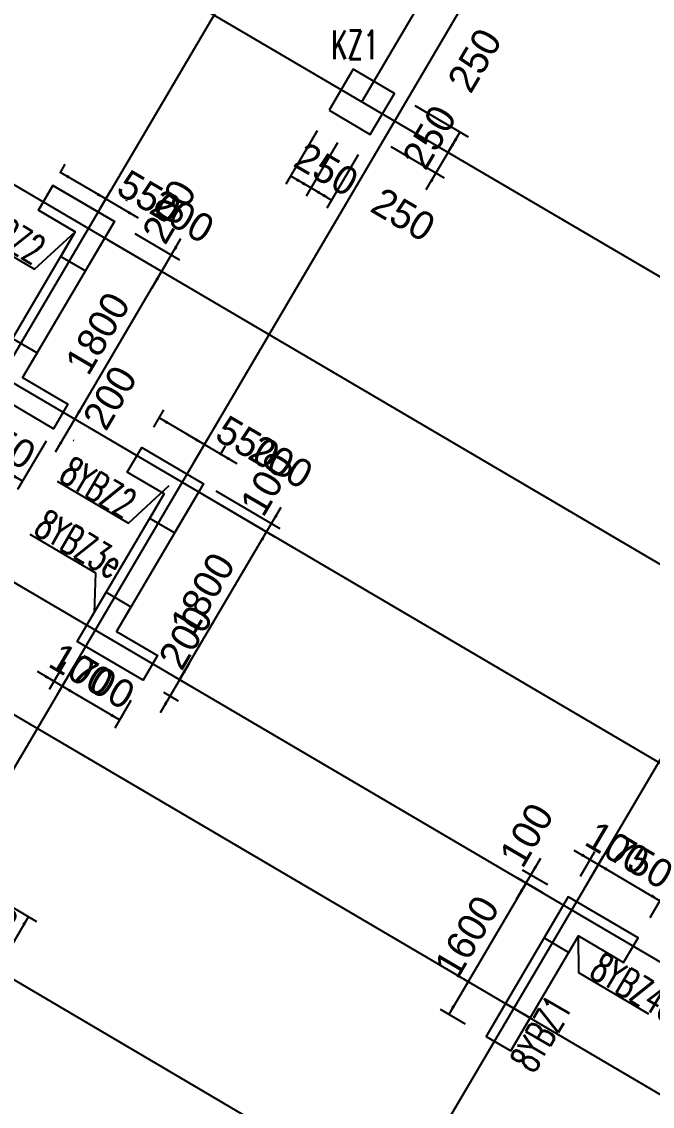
# Model space of a CAD drawing. Extents: x 387171 to 699106, y 11966 to 245688.
# Drawn here: x 625415 to 632032, y 111603 to 122995 of the extents above; entities that cross this region are included whole.
import ezdxf

# ---------------------------------------------------------------- set-up
doc = ezdxf.new("R2010")
doc.units = 0
doc.header["$LTSCALE"] = 100
doc.header["$MEASUREMENT"] = 0
for name, color, linetype in [('b边缘构件', 235, 'Continuous'), ('COLU', 7, 'Continuous'), ('DIM', 3, 'Continuous'), ('DOTE', 253, 'Continuous'), ('L-AXIS', 3, 'Continuous'), ('NUM', 7, 'Continuous'), ('wall-主楼', 2, 'Continuous'), ('Y阴影', 254, 'Continuous'), ('小尺寸', 4, 'Continuous'), ('边缘构件标注', 1, 'Continuous')]:
    doc.layers.add(name, color=color, linetype=linetype)
doc.styles.add('hztxt', font='hztxt')
doc.styles.get("Standard").update_dxf_attribs({"font": 'standard'})
doc.dimstyles.get("Standard").update_dxf_attribs({"dimtxt": 300, "dimasz": 100, "dimexe": 100, "dimexo": 250, "dimgap": 100, "dimtad": 0, "dimtoh": 1, "dimdec": 0, "dimdsep": 46, "dimcen": 0.09, "dimclrt": 7, "dimadec": 0, "dimazin": 0, "dimtfac": 1, "dimtdec": 4, "dimtofl": 0, "dimtmove": 0, "dimatfit": 3, "dimfxl": 1, "dimtolj": 1, "dimtzin": 0, "dimarcsym": 0})

# ---------------------------------------------------------------- blocks, each defined once
blk = doc.blocks.new('*D3167')
at = {"layer": 'L-AXIS', "color": 0, "linetype": 'ByBlock', "lineweight": -2}
for p, q in [((630130, 123315), (630679, 124249)), ((630629, 124163), (635628, 121223)), ((635130, 120375), (635679, 121309))]:
    blk.add_line(p, q, dxfattribs=at)
for points in [[(630629, 124163), (630723, 124127), (630706, 124098)], [(635628, 121223), (635534, 121260), (635551, 121288)]]:
    blk.add_solid(points, dxfattribs=at)
at = {"layer": 'L-AXIS', "color": 7, "linetype": 'Continuous', "lineweight": -2, "insert": (633306, 122995), "char_height": 300, "width": 780, "attachment_point": 5, "rotation": 329.5454, "style": 'hztxt'}
blk.add_mtext('5800', dxfattribs=at)
blk = doc.blocks.new('*D3169')
at = {"layer": '小尺寸', "color": 0, "linetype": 'ByBlock', "lineweight": -2}
for p, q in [((630859, 114207), (630605, 113776)), ((630934, 113930), (630671, 114085)), ((630884, 113844), (630620, 113999))]:
    blk.add_line(p, q, dxfattribs=at)
for points in [[(630757, 114034), (630794, 114129), (630822, 114112)], [(630707, 113948), (630670, 113853), (630642, 113870)]]:
    blk.add_solid(points, dxfattribs=at)
at = {"layer": '小尺寸', "color": 7, "linetype": 'Continuous', "lineweight": -2, "insert": (630713, 114453), "char_height": 300, "width": 476.67, "attachment_point": 5, "rotation": 59.5454, "style": 'hztxt'}
blk.add_mtext('100', dxfattribs=at)
blk = doc.blocks.new('*D3135')
at = {"layer": '小尺寸', "color": 0, "linetype": 'ByBlock', "lineweight": -2}
for p, q in [((630707, 113948), (629896, 112569)), ((630884, 113844), (630620, 113999)), ((630073, 112465), (629809, 112620))]:
    blk.add_line(p, q, dxfattribs=at)
for points in [[(630707, 113948), (630670, 113853), (630642, 113870)], [(629896, 112569), (629932, 112663), (629961, 112647)]]:
    blk.add_solid(points, dxfattribs=at)
at = {"layer": '小尺寸', "color": 7, "linetype": 'Continuous', "lineweight": -2, "insert": (630086, 113385), "char_height": 300, "width": 685, "attachment_point": 5, "rotation": 59.5454, "style": 'hztxt'}
blk.add_mtext('1600', dxfattribs=at)
blk = doc.blocks.new('*D3357')
at = {"layer": '小尺寸', "color": 0, "linetype": 'ByBlock', "lineweight": -2}
for p, q in [((631207, 114295), (631638, 114042)), ((631277, 114019), (631430, 114280)), ((631312, 113882), (631516, 114229))]:
    blk.add_line(p, q, dxfattribs=at)
for points in [[(631379, 114194), (631285, 114230), (631302, 114259)], [(631466, 114143), (631560, 114107), (631543, 114078)]]:
    blk.add_solid(points, dxfattribs=at)
at = {"layer": '小尺寸', "color": 7, "linetype": 'Continuous', "lineweight": -2, "insert": (631667, 114315), "char_height": 300, "width": 476.67, "attachment_point": 5, "rotation": 329.5454, "style": 'hztxt'}
blk.add_mtext('100', dxfattribs=at)
blk = doc.blocks.new('*D3600')
at = {"layer": '小尺寸', "color": 0, "linetype": 'ByBlock', "lineweight": -2}
for p, q in [((631312, 113882), (631516, 114229)), ((631466, 114143), (632112, 113763)), ((632009, 113588), (632163, 113849))]:
    blk.add_line(p, q, dxfattribs=at)
for points in [[(631466, 114143), (631560, 114107), (631543, 114078)], [(632112, 113763), (632017, 113799), (632034, 113828)]]:
    blk.add_solid(points, dxfattribs=at)
at = {"layer": '小尺寸', "color": 7, "linetype": 'Continuous', "lineweight": -2, "insert": (631916, 114169), "char_height": 300, "width": 566.67, "attachment_point": 5, "rotation": 329.5454, "style": 'hztxt'}
blk.add_mtext('750', dxfattribs=at)
blk = doc.blocks.new('*D4057')
at = {"layer": '小尺寸', "color": 0, "linetype": 'ByBlock', "lineweight": -2}
for p, q in [((626870, 115740), (627174, 116257)), ((627004, 116125), (627159, 116034)), ((626903, 115952), (627057, 115862))]:
    blk.add_line(p, q, dxfattribs=at)
for points in [[(627072, 116085), (627109, 116180), (627137, 116163)], [(626971, 115913), (626935, 115818), (626906, 115835)]]:
    blk.add_solid(points, dxfattribs=at)
at = {"layer": '小尺寸', "color": 7, "linetype": 'Continuous', "lineweight": -2, "insert": (627136, 116528), "char_height": 300, "width": 566.67, "attachment_point": 5, "rotation": 59.5454, "style": 'hztxt'}
blk.add_mtext('200', dxfattribs=at)
blk = doc.blocks.new('*D4283')
at = {"layer": '小尺寸', "color": 0, "linetype": 'ByBlock', "lineweight": -2}
for p, q in [((627313, 118031), (628071, 117586)), ((627072, 116085), (627985, 117637)), ((627004, 116125), (627159, 116034))]:
    blk.add_line(p, q, dxfattribs=at)
for points in [[(627985, 117637), (627948, 117542), (627920, 117559)], [(627072, 116085), (627109, 116180), (627137, 116163)]]:
    blk.add_solid(points, dxfattribs=at)
at = {"layer": '小尺寸', "color": 7, "linetype": 'Continuous', "lineweight": -2, "insert": (627313, 116987), "char_height": 300, "width": 690, "attachment_point": 5, "rotation": 59.5454, "style": 'hztxt'}
blk.add_mtext('1800', dxfattribs=at)
blk = doc.blocks.new('*D139')
at = {"layer": '小尺寸', "color": 0, "linetype": 'ByBlock', "lineweight": -2}
for p, q in [((627313, 118031), (628071, 117586)), ((627450, 118067), (628122, 117672)), ((627883, 117464), (628137, 117895))]:
    blk.add_line(p, q, dxfattribs=at)
for points in [[(628035, 117723), (628072, 117817), (628100, 117801)], [(627985, 117637), (627948, 117542), (627920, 117559)]]:
    blk.add_solid(points, dxfattribs=at)
at = {"layer": '小尺寸', "color": 7, "linetype": 'Continuous', "lineweight": -2, "insert": (627991, 118141), "char_height": 300, "width": 476.67, "attachment_point": 5, "rotation": 59.5454, "style": 'hztxt'}
blk.add_mtext('100', dxfattribs=at)
blk = doc.blocks.new('*D391')
at = {"layer": '小尺寸', "color": 0, "linetype": 'ByBlock', "lineweight": -2}
for p, q in [((625957, 116218), (625788, 115930)), ((626442, 115662), (625839, 116017)), ((626561, 115864), (626391, 115576))]:
    blk.add_line(p, q, dxfattribs=at)
for points in [[(625839, 116017), (625933, 115980), (625917, 115952)], [(626442, 115662), (626348, 115698), (626364, 115727)]]:
    blk.add_solid(points, dxfattribs=at)
at = {"layer": '小尺寸', "color": 7, "linetype": 'Continuous', "lineweight": -2, "insert": (626267, 116055), "char_height": 300, "width": 566.67, "attachment_point": 5, "rotation": 329.5454, "style": 'hztxt'}
blk.add_mtext('700', dxfattribs=at)
blk = doc.blocks.new('*D351')
at = {"layer": '小尺寸', "color": 0, "linetype": 'ByBlock', "lineweight": -2}
for p, q in [((625871, 116269), (625702, 115981)), ((625957, 116218), (625788, 115930)), ((626011, 115915), (625580, 116169))]:
    blk.add_line(p, q, dxfattribs=at)
for points in [[(625753, 116067), (625658, 116104), (625675, 116132)], [(625839, 116017), (625933, 115980), (625917, 115952)]]:
    blk.add_solid(points, dxfattribs=at)
at = {"layer": '小尺寸', "color": 7, "linetype": 'Continuous', "lineweight": -2, "insert": (626040, 116188), "char_height": 300, "width": 476.67, "attachment_point": 5, "rotation": 329.5454, "style": 'hztxt'}
blk.add_mtext('100', dxfattribs=at)
blk = doc.blocks.new('*D2842')
at = {"layer": '小尺寸', "color": 0, "linetype": 'ByBlock', "lineweight": -2}
for p, q in [((627676, 118352), (627158, 118656)), ((627225, 118374), (627382, 118640)), ((627498, 118445), (627554, 118539))]:
    blk.add_line(p, q, dxfattribs=at)
for points in [[(627331, 118554), (627236, 118591), (627253, 118619)], [(627503, 118453), (627598, 118417), (627581, 118388)]]:
    blk.add_solid(points, dxfattribs=at)
at = {"layer": '小尺寸', "color": 7, "linetype": 'Continuous', "lineweight": -2, "insert": (628135, 118372), "char_height": 300, "width": 566.67, "attachment_point": 5, "rotation": 329.5454, "style": 'hztxt'}
blk.add_mtext('200', dxfattribs=at)
blk = doc.blocks.new('*D3081')
at = {"layer": '小尺寸', "color": 0, "linetype": 'ByBlock', "lineweight": -2}
for p, q in [((626801, 118738), (626907, 118919)), ((627331, 118554), (626857, 118833)), ((627225, 118374), (627382, 118640))]:
    blk.add_line(p, q, dxfattribs=at)
for points in [[(626857, 118833), (626951, 118797), (626935, 118768)], [(627331, 118554), (627236, 118591), (627253, 118619)]]:
    blk.add_solid(points, dxfattribs=at)
at = {"layer": '小尺寸', "color": 7, "linetype": 'Continuous', "lineweight": -2, "insert": (627788, 118575), "char_height": 300, "width": 566.67, "attachment_point": 5, "rotation": 329.5454, "style": 'hztxt'}
blk.add_mtext('550', dxfattribs=at)
blk = doc.blocks.new('*D3297')
at = {"layer": '小尺寸', "color": 0, "linetype": 'ByBlock', "lineweight": -2}
for p, q in [((625024, 118971), (624725, 118463)), ((625671, 118591), (625371, 118083)), ((625422, 118169), (624776, 118549))]:
    blk.add_line(p, q, dxfattribs=at)
for points in [[(624776, 118549), (624870, 118513), (624853, 118484)], [(625422, 118169), (625328, 118205), (625344, 118234)]]:
    blk.add_solid(points, dxfattribs=at)
at = {"layer": '小尺寸', "color": 7, "linetype": 'Continuous', "lineweight": -2, "insert": (625226, 118574), "char_height": 300, "width": 566.67, "attachment_point": 5, "rotation": 329.5454, "style": 'hztxt'}
blk.add_mtext('750', dxfattribs=at)
blk = doc.blocks.new('*D1875')
at = {"layer": '小尺寸', "color": 0, "linetype": 'ByBlock', "lineweight": -2}
for p, q in [((625768, 118476), (626072, 118993)), ((626063, 118766), (626057, 118770)), ((625962, 118594), (625956, 118598))]:
    blk.add_line(p, q, dxfattribs=at)
for points in [[(625971, 118821), (626007, 118915), (626036, 118898)], [(625870, 118648), (625833, 118554), (625805, 118570)]]:
    blk.add_solid(points, dxfattribs=at)
at = {"layer": '小尺寸', "color": 7, "linetype": 'Continuous', "lineweight": -2, "insert": (626341, 119046), "char_height": 300, "width": 566.67, "attachment_point": 5, "rotation": 59.5454, "style": 'hztxt'}
blk.add_mtext('200', dxfattribs=at)
blk = doc.blocks.new('*D2129')
at = {"layer": '小尺寸', "color": 0, "linetype": 'ByBlock', "lineweight": -2}
for p, q in [((626329, 120698), (626969, 120322)), ((625971, 118821), (626883, 120372)), ((626063, 118766), (626057, 118770))]:
    blk.add_line(p, q, dxfattribs=at)
for points in [[(626883, 120372), (626847, 120278), (626818, 120295)], [(625971, 118821), (626007, 118915), (626036, 118898)]]:
    blk.add_solid(points, dxfattribs=at)
at = {"layer": '小尺寸', "color": 7, "linetype": 'Continuous', "lineweight": -2, "insert": (626212, 119723), "char_height": 300, "width": 690, "attachment_point": 5, "rotation": 59.5454, "style": 'hztxt'}
blk.add_mtext('1800', dxfattribs=at)
blk = doc.blocks.new('*D2361')
at = {"layer": '小尺寸', "color": 0, "linetype": 'ByBlock', "lineweight": -2}
for p, q in [((625817, 121405), (625872, 121499)), ((626296, 121134), (625821, 121413)), ((626240, 121040), (626346, 121220))]:
    blk.add_line(p, q, dxfattribs=at)
for points in [[(625821, 121413), (625916, 121376), (625899, 121348)], [(626296, 121134), (626201, 121170), (626218, 121199)]]:
    blk.add_solid(points, dxfattribs=at)
at = {"layer": '小尺寸', "color": 7, "linetype": 'Continuous', "lineweight": -2, "insert": (626753, 121155), "char_height": 300, "width": 566.67, "attachment_point": 5, "rotation": 329.5454, "style": 'hztxt'}
blk.add_mtext('550', dxfattribs=at)
blk = doc.blocks.new('*D1255')
at = {"layer": '小尺寸', "color": 0, "linetype": 'ByBlock', "lineweight": -2}
for p, q in [((625078, 113835), (625571, 113545)), ((625485, 113596), (625156, 113036)), ((624749, 113275), (625242, 112985))]:
    blk.add_line(p, q, dxfattribs=at)
for points in [[(625485, 113596), (625449, 113501), (625420, 113518)], [(625156, 113036), (625192, 113130), (625221, 113113)]]:
    blk.add_solid(points, dxfattribs=at)
at = {"layer": '小尺寸', "color": 7, "linetype": 'Continuous', "lineweight": -2, "insert": (625105, 113443), "char_height": 300, "width": 556.67, "attachment_point": 5, "rotation": 59.5454, "style": 'hztxt'}
blk.add_mtext('650', dxfattribs=at)
blk = doc.blocks.new('*D120')
at = {"layer": '小尺寸', "color": 0, "linetype": 'ByBlock', "lineweight": -2}
for p, q in [((626603, 120769), (627071, 120494)), ((626329, 120698), (626969, 120322)), ((626782, 120200), (627086, 120717))]:
    blk.add_line(p, q, dxfattribs=at)
for points in [[(626985, 120545), (627021, 120639), (627050, 120622)], [(626883, 120372), (626847, 120278), (626818, 120295)]]:
    blk.add_solid(points, dxfattribs=at)
at = {"layer": '小尺寸', "color": 7, "linetype": 'Continuous', "lineweight": -2, "insert": (626963, 121002), "char_height": 300, "width": 566.67, "attachment_point": 5, "rotation": 59.5454, "style": 'hztxt'}
blk.add_mtext('200', dxfattribs=at)
blk = doc.blocks.new('*D368')
at = {"layer": '小尺寸', "color": 0, "linetype": 'ByBlock', "lineweight": -2}
for p, q in [((626640, 120931), (626123, 121235)), ((626240, 121040), (626346, 121220)), ((626514, 121111), (626519, 121119))]:
    blk.add_line(p, q, dxfattribs=at)
for points in [[(626296, 121134), (626201, 121170), (626218, 121199)], [(626468, 121033), (626563, 120996), (626546, 120968)]]:
    blk.add_solid(points, dxfattribs=at)
at = {"layer": '小尺寸', "color": 7, "linetype": 'Continuous', "lineweight": -2, "insert": (627099, 120951), "char_height": 300, "width": 566.67, "attachment_point": 5, "rotation": 329.5454, "style": 'hztxt'}
blk.add_mtext('200', dxfattribs=at)
blk = doc.blocks.new('*D1421')
at = {"layer": 'DIM', "color": 0, "linetype": 'ByBlock', "lineweight": -2}
for p, q in [((628514, 121849), (628185, 121289)), ((628730, 121723), (628400, 121162)), ((628236, 121375), (628451, 121249))]:
    blk.add_line(p, q, dxfattribs=at)
for points in [[(628236, 121375), (628330, 121339), (628313, 121310)], [(628451, 121249), (628356, 121285), (628373, 121314)]]:
    blk.add_solid(points, dxfattribs=at)
at = {"layer": 'DIM', "color": 7, "linetype": 'Continuous', "lineweight": -2, "insert": (628612, 121444), "char_height": 300, "width": 566.67, "attachment_point": 5, "rotation": 329.5454, "style": 'hztxt'}
blk.add_mtext('250', dxfattribs=at)
blk = doc.blocks.new('*D1648')
at = {"layer": 'DIM', "color": 0, "linetype": 'ByBlock', "lineweight": -2}
for p, q in [((628730, 121723), (628400, 121162)), ((628945, 121596), (628616, 121036)), ((628451, 121249), (628667, 121122))]:
    blk.add_line(p, q, dxfattribs=at)
for points in [[(628451, 121249), (628546, 121212), (628529, 121184)], [(628667, 121122), (628572, 121158), (628589, 121187)]]:
    blk.add_solid(points, dxfattribs=at)
at = {"layer": 'DIM', "color": 7, "linetype": 'Continuous', "lineweight": -2, "insert": (629419, 120969), "char_height": 300, "width": 566.67, "attachment_point": 5, "rotation": 329.5454, "style": 'hztxt'}
blk.add_mtext('250', dxfattribs=at)
blk = doc.blocks.new('*D4304')
at = {"layer": 'DIM', "color": 0, "linetype": 'ByBlock', "lineweight": -2}
for p, q in [((629414, 121900), (629975, 121571)), ((629660, 121234), (629990, 121794)), ((629288, 121685), (629848, 121355))]:
    blk.add_line(p, q, dxfattribs=at)
for points in [[(629888, 121621), (629925, 121716), (629953, 121699)], [(629762, 121406), (629725, 121311), (629697, 121328)]]:
    blk.add_solid(points, dxfattribs=at)
at = {"layer": 'DIM', "color": 7, "linetype": 'Continuous', "lineweight": -2, "insert": (629693, 121783), "char_height": 300, "width": 566.67, "attachment_point": 5, "rotation": 59.5454, "style": 'hztxt'}
blk.add_mtext('250', dxfattribs=at)
blk = doc.blocks.new('*D133')
at = {"layer": 'DIM', "color": 0, "linetype": 'ByBlock', "lineweight": -2}
for p, q in [((629541, 122116), (630101, 121786)), ((629414, 121900), (629975, 121571)), ((629888, 121621), (630015, 121837))]:
    blk.add_line(p, q, dxfattribs=at)
for points in [[(630015, 121837), (629979, 121742), (629950, 121759)], [(629888, 121621), (629925, 121716), (629953, 121699)]]:
    blk.add_solid(points, dxfattribs=at)
at = {"layer": 'DIM', "color": 7, "linetype": 'Continuous', "lineweight": -2, "insert": (630168, 122590), "char_height": 300, "width": 566.67, "attachment_point": 5, "rotation": 59.5454, "style": 'hztxt'}
blk.add_mtext('250', dxfattribs=at)

msp = doc.modelspace()

# ---------------------------------------------------------------- hatches: boundary and pattern name
at = {"layer": 'Y阴影'}
h = msp.add_hatch(dxfattribs=at)
h.set_pattern_fill('ANSI31', color=256, scale=25, angle=-30.45463, style=0)
h.set_pattern_definition([])
h.paths.add_polyline_path([(625741, 121275.9), (625589, 121017.3), (625976.9, 120789.2), (625824.8, 120530.6), (626083.4, 120378.6), (626387.5, 120895.8)], flags=0)
h = msp.add_hatch(dxfattribs=at)
h.set_pattern_fill('ANSI31', color=256, scale=25, angle=-30.45463, style=0)
h.set_pattern_definition([])
h.paths.add_polyline_path([(625898.6, 118979.2), (625746.6, 118720.6), (625013.8, 119151.4), (625318, 119668.6), (625576.6, 119516.5), (625424.5, 119257.9)], flags=0)
h = msp.add_hatch(dxfattribs=at)
h.set_pattern_fill('ANSI31', color=256, scale=25, angle=-30.45463, style=0)
h.set_pattern_definition([])
h.paths.add_polyline_path([(627321, 118142.8), (627016.9, 117625.6), (626758.3, 117777.7), (626910.3, 118036.3), (626522.4, 118264.4), (626674.5, 118523)], flags=0)
h = msp.add_hatch(dxfattribs=at)
h.set_pattern_fill('ANSI31', color=256, scale=25, angle=-30.45463, style=0)
h.set_pattern_definition([])
h.paths.add_polyline_path([(626839.6, 116337.8), (626687.6, 116079.2), (625998, 116484.6), (626302.1, 117001.9), (626560.7, 116849.8), (626408.6, 116591.2)], flags=0)
h = msp.add_hatch(dxfattribs=at)
h.set_pattern_fill('ANSI31', color=256, scale=25, angle=-30.45463, style=0)
h.set_pattern_definition([])
h.paths.add_polyline_path([(631149.8, 113803.5), (630896.4, 113372.5), (631155, 113220.4), (631256.4, 113392.8), (631730.5, 113114), (631882.5, 113372.7)], flags=0)
h = msp.add_hatch(dxfattribs=at)
h.set_pattern_fill('ANSI31', color=256, scale=25, angle=-30.45463, style=0)
h.set_pattern_definition([])
h.paths.add_polyline_path([(630490.9, 112682.8), (630288.1, 112338), (630546.8, 112186), (630749.5, 112530.8)], flags=0)

# ---------------------------------------------------------------- linework, layer by layer
at = {"layer": 'b边缘构件'}
for points in [[(625741, 121275.9), (625589, 121017.3), (625976.9, 120789.2), (625824.8, 120530.6), (626083.4, 120378.6), (626387.5, 120895.8), (625741, 121275.9)], [(625898.6, 118979.2), (625746.6, 118720.6), (625013.8, 119151.4), (625318, 119668.6), (625576.6, 119516.5), (625424.5, 119257.9), (625898.6, 118979.2)], [(627321, 118142.8), (627016.9, 117625.6), (626758.3, 117777.7), (626910.3, 118036.3), (626522.4, 118264.4), (626674.5, 118523), (627321, 118142.8)], [(626839.6, 116337.8), (626687.6, 116079.2), (625998, 116484.6), (626302.1, 117001.9), (626560.7, 116849.8), (626408.6, 116591.2), (626839.6, 116337.8)], [(631149.8, 113803.5), (630896.4, 113372.5), (631155, 113220.4), (631256.4, 113392.8), (631730.5, 113114), (631882.5, 113372.7), (631149.8, 113803.5)], [(630490.9, 112682.8), (630288.1, 112338), (630546.8, 112186), (630749.5, 112530.8), (630490.9, 112682.8)]]:
    msp.add_lwpolyline(points, dxfattribs=at)
at = {"layer": 'COLU'}
msp.add_lwpolyline([(628641, 122064.9), (629072, 121811.5), (629325.5, 122242.5), (628894.4, 122495.9)], close=True, dxfattribs=at)
at = {"layer": 'DOTE'}
for p, q in [((628983.2, 122153.7), (646343.1, 151678.2)), ((587628.3, 143453.4), (636841.8, 114516.9)), ((585803.6, 140350.1), (639805.6, 108598)), ((647775.5, 111104.2), (601053.4, 138575.8)), ((597120.7, 129519.7), (633192.4, 108310.3)), ((628106.8, 124214.5), (623680.8, 116687)), ((630003.3, 123099.4), (624360.9, 113503)), ((621063.7, 121706), (635929.5, 112965.2)), ((635003.1, 120159.6), (628600.4, 109270.2)), ((619543.1, 119119.9), (634408.9, 110379.1))]:
    msp.add_line(p, q, dxfattribs=at)
at = {"layer": 'wall-主楼'}
for points in [[(626387.5, 120895.8), (625424.5, 119257.9), (625898.6, 118979.2), (625746.6, 118720.6), (625013.8, 119151.4), (625976.9, 120789.2), (625589, 121017.3), (625741, 121275.9)], [(626674.5, 118523), (627321, 118142.8), (626408.6, 116591.2), (626839.6, 116337.8), (626687.6, 116079.2), (625998, 116484.6), (626910.3, 118036.3), (626522.4, 118264.4)], [(631882.5, 113372.7), (631149.8, 113803.5), (630288.1, 112338), (630546.8, 112186), (631256.4, 113392.8), (631730.5, 113114)]]:
    msp.add_lwpolyline(points, close=True, dxfattribs=at)
at = {"layer": '边缘构件标注', "color": 200}
for p, q in [((624848.7, 120807.5), (625550.4, 120394.9)), ((625550.4, 120394.9), (625976.9, 120789.2)), ((625787.1, 118167.7), (626534.6, 117728.2)), ((626534.6, 117728.2), (626961, 118122.5)), ((625499.4, 117612.3), (626188.5, 117207.1)), ((626188.5, 117207.1), (626175.4, 116786.4)), ((631259.8, 113004.2), (631256.4, 113392.8)), ((631996.3, 112571.2), (631259.8, 113004.2))]:
    msp.add_line(p, q, dxfattribs=at)

# ---------------------------------------------------------------- texts
at = {"layer": 'NUM', "color": 200, "width": 0.7}
msp.add_text('KZ1', height=300, dxfattribs=at).set_placement((628662.7, 122602.3))
at = {"layer": '边缘构件标注', "color": 200, "width": 0.7}
for s, rotation, p in [('8YBZ2', 329.54537, (624838.9, 120849.2)), ('8YBZ2', 329.54537, (625793.1, 118182.8)), ('8YBZ3e', 329.54537, (625527.7, 117624.2)), ('8YBZ4a', 329.54537, (631356.7, 112971.1)), ('8YBZ1', 59.54537, (630787.8, 111940.3))]:
    msp.add_text(s, height=300, rotation=rotation, dxfattribs=at).set_placement(p)

# ---------------------------------------------------------------- dimensions: what is measured, and where the dimension line sits
at = {"layer": 'DIM', "color": 200}
for p1, p2, picture, middle in [((629198.7, 122027), (629325.5, 122242.5), '*D133', (629910.1, 122151.7)), ((629072, 121811.5), (629198.7, 122027), '*D4304', (629435.6, 121344.7)), ((628641, 122064.9), (628856.5, 121938.2), '*D1421', (628174.3, 121701.3)), ((628856.5, 121938.2), (629072, 121811.5), '*D1648', (628981.2, 121226.8))]:
    dim = msp.add_aligned_dim(p1=p1, p2=p2, distance=-800, dimstyle='Standard', dxfattribs=at)
    dim.commit()
    dim.dimension.update_dxf_attribs({"geometry": picture, "text_midpoint": middle})
at = {"layer": 'L-AXIS'}
dim = msp.add_linear_dim(base=(635628.4, 121223.2), p1=(630003.3, 123099.4), p2=(635003.1, 120159.6), angle=329.54537, dimstyle='Standard', dxfattribs=at)
dim.commit()
dim.dimension.update_dxf_attribs({"geometry": '*D3167', "text_midpoint": (633305.9, 122994.8)})
at = {"layer": '小尺寸'}
for base, p1, p2, angle, picture, middle in [((625821.5, 121412.8), (626113.8, 120824.8), (625690.3, 121189.7), 149.54537, '*D2361', (626185.2, 121488.9)), ((626984.6, 120544.7), (626113.8, 120824.8), (626387.5, 120895.8), 59.54537, '*D120', (626718.4, 120585.2)), ((626295.6, 121134), (626387.5, 120895.8), (626113.8, 120824.8), 149.54537, '*D368', (626682.6, 121196.5)), ((626883.3, 120372.3), (625847.9, 118893), (626113.8, 120824.8), 59.54537, '*D2129', (626211.6, 119723.2)), ((625970.9, 118820.6), (625746.6, 118720.6), (625847.9, 118893), 59.54537, '*D1875', (626095.7, 118629)), ((624775.7, 118549), (625797.3, 118806.8), (625150.7, 119186.9), 149.54537, '*D3297', (625225.6, 118574.4)), ((626856.8, 118833.1), (627097.9, 118158), (626674.5, 118523), 149.54537, '*D3081', (627220.5, 118909.2)), ((627330.9, 118554.3), (627371.7, 118229), (627097.9, 118158), 149.54537, '*D2842', (627717.9, 118616.8)), ((628035.4, 117722.8), (627097.9, 118158), (627234.8, 118193.5), 59.54537, '*D139', (627794.5, 117806.4)), ((627984.7, 117636.6), (626789, 116251.6), (627097.9, 118158), 59.54537, '*D4283', (627313, 116987.5)), ((627072.4, 116084.9), (626687.6, 116079.2), (626789, 116251.6), 59.54537, '*D4057', (626891.4, 116111.3)), ((625752.5, 116067.2), (626084.2, 116434), (625998, 116484.6), 149.54537, '*D351', (625705.2, 116385.1)), ((625838.7, 116016.5), (626687.6, 116079.2), (626084.2, 116434), 149.54537, '*D391', (626267.2, 116054.7)), ((630706.6, 113948.1), (631149.8, 113803.5), (631099.1, 113717.3), 59.54537, '*D3169', (630516.4, 114117.9)), ((631465.5, 114143.2), (631149.8, 113803.5), (631185.3, 113666.6), 149.54537, '*D3357', (631332, 114511.7)), ((632112.1, 113763), (631185.3, 113666.6), (631882.5, 113372.7), 149.54537, '*D3600', (631915.5, 114168.6)), ((625155.8, 113035.7), (624862.7, 113962), (624533.3, 113401.7), 59.54537, '*D1255', (625105, 113442.5)), ((629895.6, 112568.8), (631099.1, 113717.3), (630288.1, 112338), 59.54537, '*D3135', (630085.6, 113385.2))]:
    dim = msp.add_linear_dim(base=base, p1=p1, p2=p2, angle=angle, dimstyle='Standard', dxfattribs=at)
    dim.commit()
    dim.dimension.update_dxf_attribs({"geometry": picture, "text_midpoint": middle})

doc.saveas('drawing.dxf')
